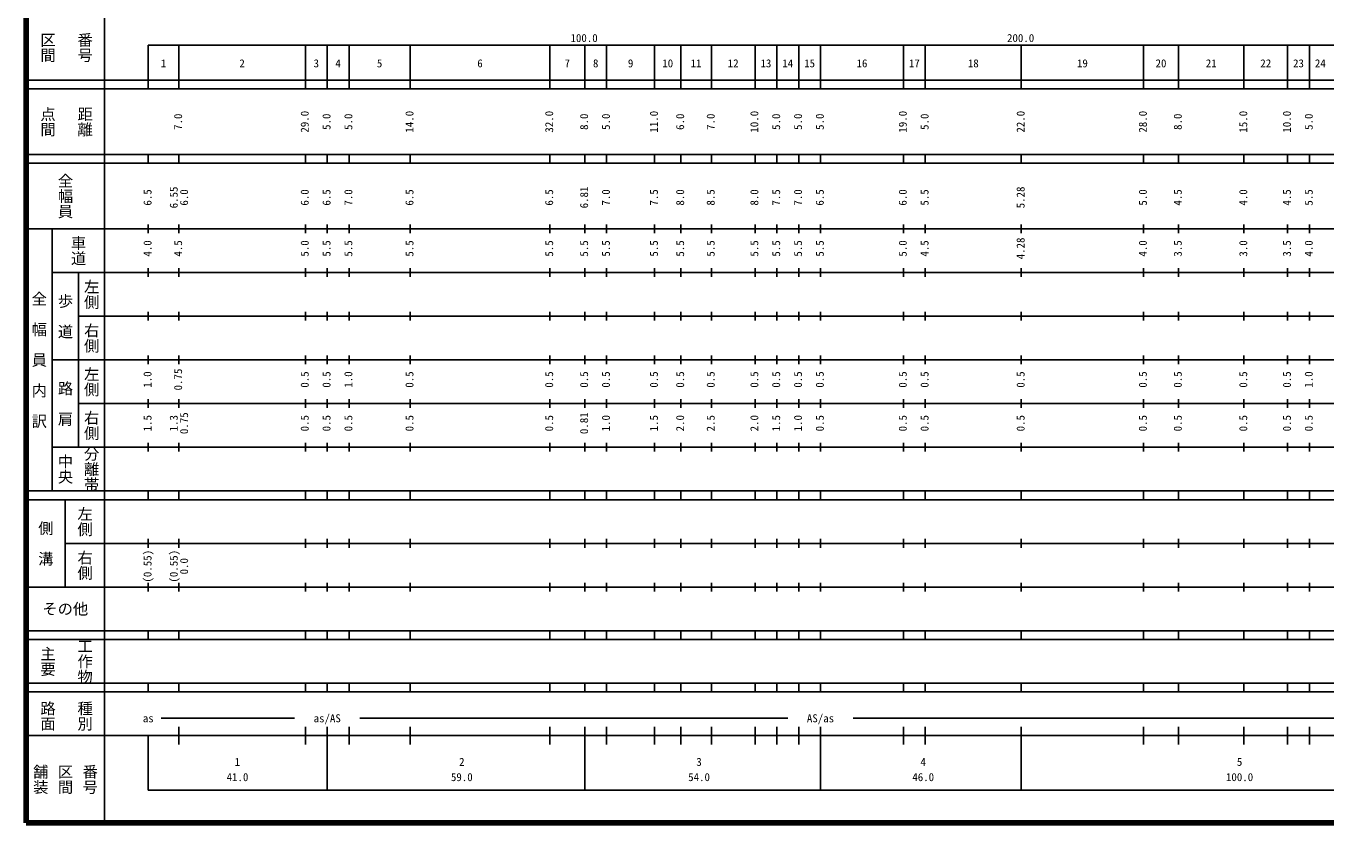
# Model space of a CAD drawing. Units: millimetres on the paper. Extents: x 40 to 680, y 20 to 380.
# Drawn here: x 40 to 337.8, y 20 to 202.4 of the extents above; entities that cross this region are included whole.
import ezdxf
from ezdxf.enums import TextEntityAlignment as Align

# ---------------------------------------------------------------- set-up
doc = ezdxf.new("R2010")
doc.units = ezdxf.units.MM
doc.layers.add('M-TTL', color=2, linetype='Continuous', lineweight=140)
doc.layers.add('M-TTL-BAND', color=7, linetype='Continuous', lineweight=25)
doc.styles.add('@ＭＳ ゴシック', font='')
doc.styles.add('ＭＳ ゴシック', font='')
doc.styles.get('@ＭＳ ゴシック').set_extended_font_data('@MS Gothic')
doc.styles.get('ＭＳ ゴシック').set_extended_font_data('MS Gothic')

msp = doc.modelspace()

# ---------------------------------------------------------------- linework, layer by layer
at = {"layer": 'M-TTL'}
for p, q in [((40, 380), (40, 20)), ((40, 20), (680, 20))]:
    msp.add_line(p, q, dxfattribs=at)
at = {"layer": 'M-TTL-BAND'}
for p, q in [((58, 370), (58, 20)), ((68, 198), (579, 198)), ((68, 198), (68, 188)), ((75, 188), (75, 198)), ((104, 188), (104, 198)), ((109, 188), (109, 198)), ((114, 188), (114, 198)), ((128, 188), (128, 198)), ((160, 188), (160, 198)), ((168, 188), (168, 198)), ((173, 188), (173, 198)), ((184, 188), (184, 198)), ((190, 188), (190, 198)), ((197, 188), (197, 198)), ((207, 188), (207, 198)), ((212, 188), (212, 198)), ((217, 188), (217, 198)), ((222, 188), (222, 198)), ((241, 188), (241, 198)), ((246, 188), (246, 198)), ((268, 188), (268, 198)), ((296, 188), (296, 198)), ((304, 188), (304, 198)), ((319, 188), (319, 198)), ((329, 188), (329, 198)), ((334, 188), (334, 198)), ((40, 190), (579, 190)), ((40, 188), (579, 188)), ((40, 173), (579, 173)), ((68, 171), (68, 173)), ((75, 171), (75, 173)), ((104, 171), (104, 173)), ((109, 171), (109, 173)), ((114, 171), (114, 173)), ((128, 171), (128, 173)), ((160, 171), (160, 173)), ((168, 171), (168, 173)), ((173, 171), (173, 173)), ((184, 171), (184, 173)), ((190, 171), (190, 173)), ((197, 171), (197, 173)), ((207, 171), (207, 173)), ((212, 171), (212, 173)), ((217, 171), (217, 173)), ((222, 171), (222, 173)), ((241, 171), (241, 173)), ((246, 171), (246, 173)), ((268, 171), (268, 173)), ((296, 171), (296, 173)), ((304, 171), (304, 173)), ((319, 171), (319, 173)), ((329, 171), (329, 173)), ((334, 171), (334, 173)), ((40, 171), (579, 171)), ((40, 156), (579, 156)), ((46, 96), (46, 156)), ((68, 155), (68, 157)), ((75, 155), (75, 157)), ((104, 155), (104, 157)), ((109, 155), (109, 157)), ((114, 155), (114, 157)), ((128, 155), (128, 157)), ((160, 155), (160, 157)), ((168, 155), (168, 157)), ((173, 155), (173, 157)), ((184, 155), (184, 157)), ((190, 155), (190, 157)), ((197, 155), (197, 157)), ((207, 155), (207, 157)), ((212, 155), (212, 157)), ((217, 155), (217, 157)), ((222, 155), (222, 157)), ((241, 155), (241, 157)), ((246, 155), (246, 157)), ((268, 155), (268, 157)), ((296, 155), (296, 157)), ((304, 155), (304, 157)), ((319, 155), (319, 157)), ((329, 155), (329, 157)), ((334, 155), (334, 157)), ((46, 146), (579, 146)), ((52, 146), (52, 106)), ((68, 145), (68, 147)), ((75, 145), (75, 147)), ((104, 145), (104, 147)), ((109, 145), (109, 147)), ((114, 145), (114, 147)), ((128, 145), (128, 147)), ((160, 145), (160, 147)), ((168, 145), (168, 147)), ((173, 145), (173, 147)), ((184, 145), (184, 147)), ((190, 145), (190, 147)), ((197, 145), (197, 147)), ((207, 145), (207, 147)), ((212, 145), (212, 147)), ((217, 145), (217, 147)), ((222, 145), (222, 147)), ((241, 145), (241, 147)), ((246, 145), (246, 147)), ((268, 145), (268, 147)), ((296, 145), (296, 147)), ((304, 145), (304, 147)), ((319, 145), (319, 147)), ((329, 145), (329, 147)), ((334, 145), (334, 147)), ((68, 135), (68, 137)), ((75, 135), (75, 137)), ((104, 135), (104, 137)), ((109, 135), (109, 137)), ((114, 135), (114, 137)), ((128, 135), (128, 137)), ((160, 135), (160, 137)), ((168, 135), (168, 137)), ((173, 135), (173, 137)), ((184, 135), (184, 137)), ((190, 135), (190, 137)), ((197, 135), (197, 137)), ((207, 135), (207, 137)), ((212, 135), (212, 137)), ((217, 135), (217, 137)), ((222, 135), (222, 137)), ((241, 135), (241, 137)), ((246, 135), (246, 137)), ((268, 135), (268, 137)), ((296, 135), (296, 137)), ((304, 135), (304, 137)), ((319, 135), (319, 137)), ((329, 135), (329, 137)), ((334, 135), (334, 137)), ((52, 136), (579, 136)), ((46, 126), (579, 126)), ((68, 125), (68, 127)), ((75, 125), (75, 127)), ((104, 125), (104, 127)), ((109, 125), (109, 127)), ((114, 125), (114, 127)), ((128, 125), (128, 127)), ((160, 125), (160, 127)), ((168, 125), (168, 127)), ((173, 125), (173, 127)), ((184, 125), (184, 127)), ((190, 125), (190, 127)), ((197, 125), (197, 127)), ((207, 125), (207, 127)), ((212, 125), (212, 127)), ((217, 125), (217, 127)), ((222, 125), (222, 127)), ((241, 125), (241, 127)), ((246, 125), (246, 127)), ((268, 125), (268, 127)), ((296, 125), (296, 127)), ((304, 125), (304, 127)), ((319, 125), (319, 127)), ((329, 125), (329, 127)), ((334, 125), (334, 127)), ((68, 115), (68, 117)), ((75, 115), (75, 117)), ((104, 115), (104, 117)), ((109, 115), (109, 117)), ((114, 115), (114, 117)), ((128, 115), (128, 117)), ((160, 115), (160, 117)), ((168, 115), (168, 117)), ((173, 115), (173, 117)), ((184, 115), (184, 117)), ((190, 115), (190, 117)), ((197, 115), (197, 117)), ((207, 115), (207, 117)), ((212, 115), (212, 117)), ((217, 115), (217, 117)), ((222, 115), (222, 117)), ((241, 115), (241, 117)), ((246, 115), (246, 117)), ((268, 115), (268, 117)), ((296, 115), (296, 117)), ((304, 115), (304, 117)), ((319, 115), (319, 117)), ((329, 115), (329, 117)), ((334, 115), (334, 117)), ((52, 116), (579, 116)), ((46, 106), (579, 106)), ((68, 105), (68, 107)), ((75, 105), (75, 107)), ((104, 105), (104, 107)), ((109, 105), (109, 107)), ((114, 105), (114, 107)), ((128, 105), (128, 107)), ((160, 105), (160, 107)), ((168, 105), (168, 107)), ((173, 105), (173, 107)), ((184, 105), (184, 107)), ((190, 105), (190, 107)), ((197, 105), (197, 107)), ((207, 105), (207, 107)), ((212, 105), (212, 107)), ((217, 105), (217, 107)), ((222, 105), (222, 107)), ((241, 105), (241, 107)), ((246, 105), (246, 107)), ((268, 105), (268, 107)), ((296, 105), (296, 107)), ((304, 105), (304, 107)), ((319, 105), (319, 107)), ((329, 105), (329, 107)), ((334, 105), (334, 107)), ((40, 96), (579, 96)), ((68, 94), (68, 96)), ((75, 94), (75, 96)), ((104, 94), (104, 96)), ((109, 94), (109, 96)), ((114, 94), (114, 96)), ((128, 94), (128, 96)), ((160, 94), (160, 96)), ((168, 94), (168, 96)), ((173, 94), (173, 96)), ((184, 94), (184, 96)), ((190, 94), (190, 96)), ((197, 94), (197, 96)), ((207, 94), (207, 96)), ((212, 94), (212, 96)), ((217, 94), (217, 96)), ((222, 94), (222, 96)), ((241, 94), (241, 96)), ((246, 94), (246, 96)), ((268, 94), (268, 96)), ((296, 94), (296, 96)), ((304, 94), (304, 96)), ((319, 94), (319, 96)), ((329, 94), (329, 96)), ((334, 94), (334, 96)), ((40, 94), (579, 94)), ((49, 94), (49, 74)), ((49, 84), (579, 84)), ((68, 83), (68, 85)), ((75, 83), (75, 85)), ((104, 83), (104, 85)), ((109, 83), (109, 85)), ((114, 83), (114, 85)), ((128, 83), (128, 85)), ((160, 83), (160, 85)), ((168, 83), (168, 85)), ((173, 83), (173, 85)), ((184, 83), (184, 85)), ((190, 83), (190, 85)), ((197, 83), (197, 85)), ((207, 83), (207, 85)), ((212, 83), (212, 85)), ((217, 83), (217, 85)), ((222, 83), (222, 85)), ((241, 83), (241, 85)), ((246, 83), (246, 85)), ((268, 83), (268, 85)), ((296, 83), (296, 85)), ((304, 83), (304, 85)), ((319, 83), (319, 85)), ((329, 83), (329, 85)), ((334, 83), (334, 85)), ((68, 73), (68, 75)), ((75, 73), (75, 75)), ((104, 73), (104, 75)), ((109, 73), (109, 75)), ((114, 73), (114, 75)), ((128, 73), (128, 75)), ((160, 73), (160, 75)), ((168, 73), (168, 75)), ((173, 73), (173, 75)), ((184, 73), (184, 75)), ((190, 73), (190, 75)), ((197, 73), (197, 75)), ((207, 73), (207, 75)), ((212, 73), (212, 75)), ((217, 73), (217, 75)), ((222, 73), (222, 75)), ((241, 73), (241, 75)), ((246, 73), (246, 75)), ((268, 73), (268, 75)), ((296, 73), (296, 75)), ((304, 73), (304, 75)), ((319, 73), (319, 75)), ((329, 73), (329, 75)), ((334, 73), (334, 75)), ((40, 74), (579, 74)), ((40, 64), (579, 64)), ((68, 62), (68, 64)), ((75, 62), (75, 64)), ((104, 62), (104, 64)), ((109, 62), (109, 64)), ((114, 62), (114, 64)), ((128, 62), (128, 64)), ((160, 62), (160, 64)), ((168, 62), (168, 64)), ((173, 62), (173, 64)), ((184, 62), (184, 64)), ((190, 62), (190, 64)), ((197, 62), (197, 64)), ((207, 62), (207, 64)), ((212, 62), (212, 64)), ((217, 62), (217, 64)), ((222, 62), (222, 64)), ((241, 62), (241, 64)), ((246, 62), (246, 64)), ((268, 62), (268, 64)), ((296, 62), (296, 64)), ((304, 62), (304, 64)), ((319, 62), (319, 64)), ((329, 62), (329, 64)), ((334, 62), (334, 64)), ((40, 62), (579, 62)), ((40, 52), (579, 52)), ((68, 50), (68, 52)), ((75, 50), (75, 52)), ((104, 50), (104, 52)), ((109, 50), (109, 52)), ((114, 50), (114, 52)), ((128, 50), (128, 52)), ((160, 50), (160, 52)), ((168, 50), (168, 52)), ((173, 50), (173, 52)), ((184, 50), (184, 52)), ((190, 50), (190, 52)), ((197, 50), (197, 52)), ((207, 50), (207, 52)), ((212, 50), (212, 52)), ((217, 50), (217, 52)), ((222, 50), (222, 52)), ((241, 50), (241, 52)), ((246, 50), (246, 52)), ((268, 50), (268, 52)), ((296, 50), (296, 52)), ((304, 50), (304, 52)), ((319, 50), (319, 52)), ((329, 50), (329, 52)), ((334, 50), (334, 52)), ((40, 50), (579, 50)), ((71, 44), (101.5, 44)), ((75, 38), (75, 42)), ((104, 38), (104, 42)), ((109, 38), (109, 42)), ((114, 38), (114, 42)), ((116.5, 44), (214.5, 44)), ((128, 38), (128, 42)), ((160, 38), (160, 42)), ((168, 27.5), (168, 42)), ((173, 38), (173, 42)), ((184, 38), (184, 42)), ((190, 38), (190, 42)), ((197, 38), (197, 42)), ((207, 38), (207, 42)), ((212, 38), (212, 42)), ((217, 38), (217, 42)), ((222, 38), (222, 42)), ((229.5, 44), (565, 44)), ((241, 38), (241, 42)), ((246, 38), (246, 42)), ((268, 27.5), (268, 42)), ((296, 38), (296, 42)), ((304, 38), (304, 42)), ((319, 38), (319, 42)), ((329, 38), (329, 42)), ((334, 38), (334, 42)), ((40, 40), (579, 40)), ((68, 40), (68, 27.5)), ((109, 38), (109, 27.5)), ((222, 38), (222, 27.5)), ((68, 27.5), (579, 27.5))]:
    msp.add_line(p, q, dxfattribs=at)

# ---------------------------------------------------------------- texts
at = {"layer": 'M-TTL-BAND', "style": '@ＭＳ ゴシック'}
for s, p in [('区間', (45, 197.5)), ('番号', (53.5, 197.5)), ('点間', (45, 180.5)), ('距離', (53.5, 180.5)), ('全幅員', (49, 163.5)), ('車道', (52, 151)), ('左側', (55, 141)), ('全\u3000幅\u3000員\u3000内\u3000訳', (43, 126)), ('歩\u3000道', (49, 136)), ('右側', (55, 131)), ('左側', (55, 121)), ('路\u3000肩', (49, 116)), ('右側', (55, 111)), ('中央', (49, 101)), ('分離帯', (55, 101)), ('左側', (53.5, 89)), ('側\u3000溝', (44.5, 84)), ('右側', (53.5, 79)), ('主要', (45, 57)), ('工作物', (53.5, 57)), ('路面', (45, 44.5)), ('種別', (53.5, 44.5)), ('舗装', (43.333, 30)), ('区間', (49, 30)), ('番号', (54.667, 30))]:
    msp.add_text(s, height=2.566, rotation=270, dxfattribs=at).set_placement(p, align=Align.MIDDLE_CENTER)
at = {"layer": 'M-TTL-BAND', "style": 'ＭＳ ゴシック'}
for s, p in [('100.0', (167.844, 198.195)), ('200.0', (267.844, 198.195)), ('1', (71.5, 192.405)), ('2', (89.5, 192.405)), ('3', (106.5, 192.405)), ('4', (111.5, 192.405)), ('5', (121, 192.405)), ('6', (144, 192.405)), ('7', (164, 192.405)), ('8', (170.5, 192.405)), ('9', (178.5, 192.405)), ('10', (187, 192.405)), ('11', (193.5, 192.405)), ('12', (202, 192.405)), ('13', (209.5, 192.405)), ('14', (214.5, 192.405)), ('15', (219.5, 192.405)), ('16', (231.5, 192.405)), ('17', (243.5, 192.405)), ('18', (257, 192.405)), ('19', (282, 192.405)), ('20', (300, 192.405)), ('21', (311.5, 192.405)), ('22', (324, 192.405)), ('23', (331.5, 192.405)), ('24', (336.5, 192.405)), ('as/AS', (109, 42.5)), ('AS/as', (222, 42.5)), ('as', (68, 42.5)), ('1', (88.447, 32.523)), ('2', (139.833, 32.523)), ('3', (194.183, 32.523)), ('4', (245.53, 32.523)), ('5', (318, 32.523)), ('41.0', (88.447, 29.033)), ('59.0', (139.833, 29.033)), ('54.0', (194.183, 29.033)), ('46.0', (245.53, 29.033)), ('100.0', (318, 29.033))]:
    msp.add_text(s, height=1.833, dxfattribs=at).set_placement(p, align=Align.BOTTOM_CENTER)
for s, p in [('7.0', (76.305, 180.5)), ('29.0', (105.305, 180.5)), ('5.0', (110.305, 180.5)), ('5.0', (115.305, 180.5)), ('14.0', (129.305, 180.5)), ('32.0', (161.305, 180.5)), ('8.0', (169.305, 180.5)), ('5.0', (174.305, 180.5)), ('11.0', (185.305, 180.5)), ('6.0', (191.305, 180.5)), ('7.0', (198.305, 180.5)), ('10.0', (208.305, 180.5)), ('5.0', (213.305, 180.5)), ('5.0', (218.305, 180.5)), ('5.0', (223.305, 180.5)), ('19.0', (242.305, 180.5)), ('5.0', (247.305, 180.5)), ('22.0', (269.305, 180.5)), ('28.0', (297.305, 180.5)), ('8.0', (305.305, 180.5)), ('15.0', (320.305, 180.5)), ('10.0', (330.305, 180.5)), ('5.0', (335.305, 180.5)), ('6.5', (69.305, 163.174)), ('6.55', (75.305, 163.174)), ('6.0', (77.675, 163.174)), ('6.0', (105.305, 163.174)), ('6.5', (110.305, 163.174)), ('7.0', (115.305, 163.174)), ('6.5', (129.305, 163.174)), ('6.5', (161.305, 163.174)), ('6.81', (169.305, 163.174)), ('7.0', (174.305, 163.174)), ('7.5', (185.305, 163.174)), ('8.0', (191.305, 163.174)), ('8.5', (198.305, 163.174)), ('8.0', (208.305, 163.174)), ('7.5', (213.305, 163.174)), ('7.0', (218.305, 163.174)), ('6.5', (223.305, 163.174)), ('6.0', (242.305, 163.174)), ('5.5', (247.305, 163.174)), ('5.28', (269.305, 163.174)), ('5.0', (297.305, 163.174)), ('4.5', (305.305, 163.174)), ('4.0', (320.305, 163.174)), ('4.5', (330.305, 163.174)), ('5.5', (335.305, 163.174)), ('4.0', (69.305, 151.5)), ('4.5', (76.305, 151.5)), ('5.0', (105.305, 151.5)), ('5.5', (110.305, 151.5)), ('5.5', (115.305, 151.5)), ('5.5', (129.305, 151.5)), ('5.5', (161.305, 151.5)), ('5.5', (169.305, 151.5)), ('5.5', (174.305, 151.5)), ('5.5', (185.305, 151.5)), ('5.5', (191.305, 151.5)), ('5.5', (198.305, 151.5)), ('5.5', (208.305, 151.5)), ('5.5', (213.305, 151.5)), ('5.5', (218.305, 151.5)), ('5.5', (223.305, 151.5)), ('5.0', (242.305, 151.5)), ('4.5', (247.305, 151.5)), ('4.28', (269.305, 151.5)), ('4.0', (297.305, 151.5)), ('3.5', (305.305, 151.5)), ('3.0', (320.305, 151.5)), ('3.5', (330.305, 151.5)), ('4.0', (335.305, 151.5)), ('1.0', (69.305, 121.5)), ('0.75', (76.305, 121.5)), ('0.5', (105.305, 121.5)), ('0.5', (110.305, 121.5)), ('1.0', (115.305, 121.5)), ('0.5', (129.305, 121.5)), ('0.5', (161.305, 121.5)), ('0.5', (169.305, 121.5)), ('0.5', (174.305, 121.5)), ('0.5', (185.305, 121.5)), ('0.5', (191.305, 121.5)), ('0.5', (198.305, 121.5)), ('0.5', (208.305, 121.5)), ('0.5', (213.305, 121.5)), ('0.5', (218.305, 121.5)), ('0.5', (223.305, 121.5)), ('0.5', (242.305, 121.5)), ('0.5', (247.305, 121.5)), ('0.5', (269.305, 121.5)), ('0.5', (297.305, 121.5)), ('0.5', (305.305, 121.5)), ('0.5', (320.305, 121.5)), ('0.5', (330.305, 121.5)), ('1.0', (335.305, 121.5)), ('1.5', (69.305, 111.5)), ('1.3', (75.305, 111.5)), ('0.75', (77.675, 111.5)), ('0.5', (105.305, 111.5)), ('0.5', (110.305, 111.5)), ('0.5', (115.305, 111.5)), ('0.5', (129.305, 111.5)), ('0.5', (161.305, 111.5)), ('0.81', (169.305, 111.5)), ('1.0', (174.305, 111.5)), ('1.5', (185.305, 111.5)), ('2.0', (191.305, 111.5)), ('2.5', (198.305, 111.5)), ('2.0', (208.305, 111.5)), ('1.5', (213.305, 111.5)), ('1.0', (218.305, 111.5)), ('0.5', (223.305, 111.5)), ('0.5', (242.305, 111.5)), ('0.5', (247.305, 111.5)), ('0.5', (269.305, 111.5)), ('0.5', (297.305, 111.5)), ('0.5', (305.305, 111.5)), ('0.5', (320.305, 111.5)), ('0.5', (330.305, 111.5)), ('0.5', (335.305, 111.5)), ('(0.55)', (69.305, 78.764)), ('(0.55)', (75.305, 78.764)), ('0.0', (77.675, 78.764))]:
    msp.add_text(s, height=1.833, rotation=90, dxfattribs=at).set_placement(p, align=Align.BOTTOM_CENTER)
msp.add_text('その他', height=2.566, dxfattribs=at).set_placement((49, 69), align=Align.MIDDLE_CENTER)

doc.saveas('drawing.dxf')
